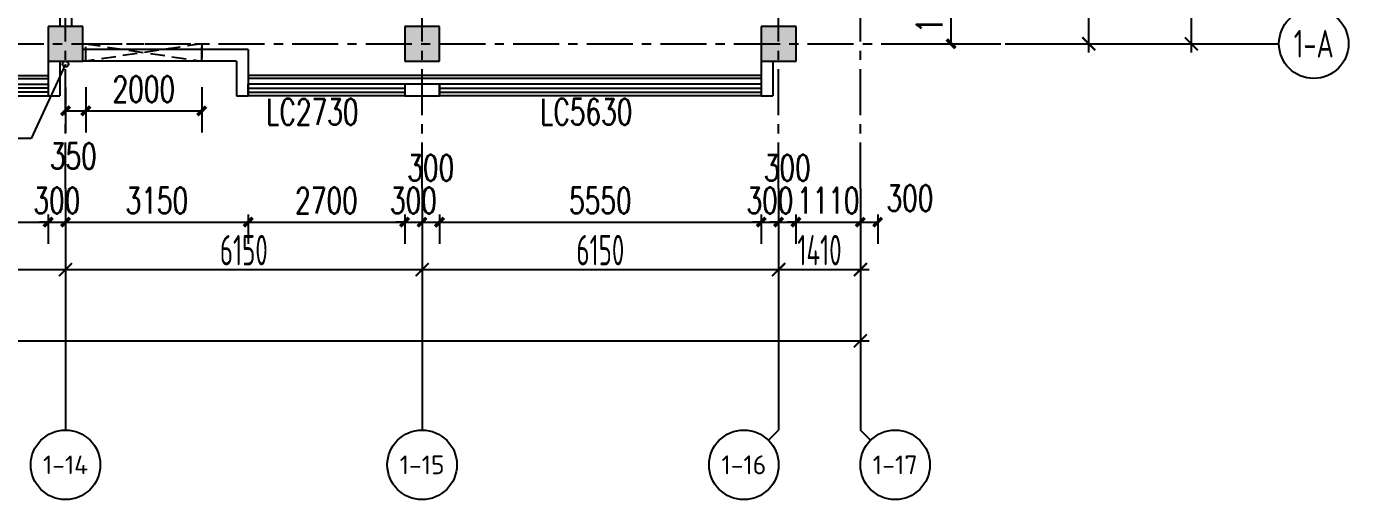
# Model space of a CAD drawing. Header units: millimetres. Extents: x -1048436 to -185795, y -983427 to 400387.
# Drawn here: x -693137 to -670332, y -364464 to -356294 of the extents above; entities that cross this region are included whole.
import ezdxf
from ezdxf.enums import TextEntityAlignment as Align

# ---------------------------------------------------------------- set-up
doc = ezdxf.new("R2010")
doc.units = ezdxf.units.MM
doc.header["$LTSCALE"] = 500
doc.linetypes.add('( Dashed )', pattern=[0.75, 0.5, -0.25])
doc.linetypes.add('一层轴网$0$CENTER', pattern=[50.8, 31.75, -6.35, 6.35, -6.35])
for name, color, linetype in [('AXIS_TEXT', 7, 'Continuous'), ('COLUMN', 254, 'Continuous'), ('DIM_LEAD', 3, 'Continuous'), ('PUB_DIM', 3, 'Continuous'), ('PUB_HATCH', 8, 'Continuous'), ('WINDOW', 4, 'Continuous'), ('WINDOW_TEXT', 7, 'Continuous'), ('一层轴网$0$建-文字', 4, 'Continuous'), ('一层轴网$0$建-符号', 150, 'Continuous'), ('一层轴网$0$建-轴线', 1, '一层轴网$0$CENTER'), ('建-墙', 254, 'Continuous'), ('建-屋面-排水沟落水口', 175, 'Continuous'), ('建-楼梯-扶手栏杆', 3, 'Continuous')]:
    doc.layers.add(name, color=color, linetype=linetype)
doc.styles.add('_TCH_DIM_T3', font='SIMPLEX', dxfattribs={"width": 0.705882, "bigfont": 'GBCBIG'})
doc.styles.add('_TCH_WINDOW', font='SIMPLEX', dxfattribs={"height": 3.5, "bigfont": 'GBCBIG'})
doc.styles.add('COMPLEX', font='COMPLEX')
doc.styles.add('一层轴网$0$XD2008', font='xd-hzs.shx', dxfattribs={"width": 0.7, "bigfont": 'xd-hztxt.shx'})
doc.styles.add('一层轴网$0$XD2008_T3', font='xd-hzs.shx', dxfattribs={"width": 0.7, "bigfont": 'xd-hztxt.shx'})
doc.dimstyles.new('_TCH_ARCH&&150', dxfattribs={"dimtxt": 446.25, "dimasz": 150, "dimexe": 375, "dimexo": 450, "dimgap": 150, "dimtad": 1, "dimdec": 0, "dimzin": 0, "dimdsep": 46, "dimtxsty": '_TCH_DIM_T3', "dimblk": 'ARCHTICK', "dimcen": 0.09, "dimclrt": 7, "dimazin": 2, "dimtfac": 1, "dimtdec": 0, "dimtix": 1, "dimtmove": 2, "dimatfit": 3, "dimldrblk": 'ARCHTICK', "dimfxl": 1, "dimtolj": 1, "dimtzin": 0, "dimarcsym": 0})
doc.dimstyles.new('一层轴网$0$XD100&&150', dxfattribs={"dimtxt": 525, "dimasz": 225, "dimexe": 150, "dimexo": 150, "dimgap": 75, "dimtad": 1, "dimdec": 0, "dimdsep": 46, "dimtxsty": '一层轴网$0$XD2008_T3', "dimblk": '一层轴网$0$_ARCHTICK', "dimcen": 2.5, "dimdle": 150, "dimclrt": 7, "dimaunit": 1, "dimadec": 0, "dimazin": 0, "dimtfac": 1, "dimtdec": 0, "dimtix": 1, "dimtmove": 0, "dimatfit": 3, "dimfxl": 1, "dimtolj": 1, "dimtzin": 0, "dimarcsym": 0})

# ---------------------------------------------------------------- blocks, each defined once
blk = doc.blocks.new('_AXISO')
blk.add_circle((0, 0), 0.5)
at = {"layer": 'AXIS_TEXT', "style": 'COMPLEX', "width": 1.041667}
blk.add_attdef('A', text='', height=0.56, dxfattribs=at).set_placement((-0.25, -0.28), (0.25, -0.28), align=Align.FIT)
blk = doc.blocks.new('一层轴网$0$_ARCHTICK')
at = {"color": 0, "linetype": 'ByBlock', "const_width": 0.15}
blk.add_lwpolyline([(-0.5, -0.5), (0.5, 0.5)], dxfattribs=at)
blk = doc.blocks.new('*D2906')
at = {"layer": 'Defpoints', "color": 0, "transparency": 16777216}
for p in [(54750, -2500), (60900, -2500), (60900, -3900)]:
    blk.add_point(p, dxfattribs=at)
at = {"layer": '一层轴网$0$建-符号', "color": 0, "lineweight": -2, "transparency": 16777216}
for p, q in [((54750, -2650), (54750, -4050)), ((60900, -2650), (60900, -4050)), ((54600, -3900), (61050, -3900))]:
    blk.add_line(p, q, dxfattribs=at)
at = {"layer": '一层轴网$0$建-符号', "color": 0, "lineweight": -2, "transparency": 16777216, "xscale": 225, "yscale": 225, "zscale": 225, "rotation": 180}
blk.add_blockref('一层轴网$0$_ARCHTICK', (54750, -3900), dxfattribs=at)
at = {"layer": '一层轴网$0$建-符号', "color": 0, "lineweight": -2, "transparency": 16777216, "xscale": 225, "yscale": 225, "zscale": 225}
blk.add_blockref('一层轴网$0$_ARCHTICK', (60900, -3900), dxfattribs=at)
at = {"layer": '一层轴网$0$建-符号', "color": 7, "transparency": 16777216, "insert": (57825, -3563), "char_height": 525, "attachment_point": 5, "style": '一层轴网$0$XD2008_T3'}
blk.add_mtext('\\A1;6150', dxfattribs=at)
blk = doc.blocks.new('*D2907')
at = {"layer": 'Defpoints', "color": 0, "transparency": 16777216}
for p in [(60900, -2500), (67050, -2500), (67050, -3900)]:
    blk.add_point(p, dxfattribs=at)
at = {"layer": '一层轴网$0$建-符号', "color": 0, "lineweight": -2, "transparency": 16777216}
for p, q in [((60900, -2650), (60900, -4050)), ((67050, -2650), (67050, -4050)), ((60750, -3900), (67200, -3900))]:
    blk.add_line(p, q, dxfattribs=at)
at = {"layer": '一层轴网$0$建-符号', "color": 0, "lineweight": -2, "transparency": 16777216, "xscale": 225, "yscale": 225, "zscale": 225, "rotation": 180}
blk.add_blockref('一层轴网$0$_ARCHTICK', (60900, -3900), dxfattribs=at)
at = {"layer": '一层轴网$0$建-符号', "color": 0, "lineweight": -2, "transparency": 16777216, "xscale": 225, "yscale": 225, "zscale": 225}
blk.add_blockref('一层轴网$0$_ARCHTICK', (67050, -3900), dxfattribs=at)
at = {"layer": '一层轴网$0$建-符号', "color": 7, "transparency": 16777216, "insert": (63975, -3563), "char_height": 525, "attachment_point": 5, "style": '一层轴网$0$XD2008_T3'}
blk.add_mtext('\\A1;6150', dxfattribs=at)
blk = doc.blocks.new('*D2908')
at = {"layer": 'Defpoints', "color": 0, "transparency": 16777216}
for p in [(67050, -2500), (73200, -2500), (73200, -3900)]:
    blk.add_point(p, dxfattribs=at)
at = {"layer": '一层轴网$0$建-符号', "color": 0, "lineweight": -2, "transparency": 16777216}
for p, q in [((67050, -2650), (67050, -4050)), ((73200, -2650), (73200, -4050)), ((66900, -3900), (73350, -3900))]:
    blk.add_line(p, q, dxfattribs=at)
at = {"layer": '一层轴网$0$建-符号', "color": 0, "lineweight": -2, "transparency": 16777216, "xscale": 225, "yscale": 225, "zscale": 225, "rotation": 180}
blk.add_blockref('一层轴网$0$_ARCHTICK', (67050, -3900), dxfattribs=at)
at = {"layer": '一层轴网$0$建-符号', "color": 0, "lineweight": -2, "transparency": 16777216, "xscale": 225, "yscale": 225, "zscale": 225}
blk.add_blockref('一层轴网$0$_ARCHTICK', (73200, -3900), dxfattribs=at)
at = {"layer": '一层轴网$0$建-符号', "color": 7, "transparency": 16777216, "insert": (70125, -3562.5), "char_height": 525, "attachment_point": 5, "style": '一层轴网$0$XD2008_T3'}
blk.add_mtext('\\A1;6150', dxfattribs=at)
blk = doc.blocks.new('*D2909')
at = {"layer": 'Defpoints', "color": 0, "transparency": 16777216}
for p in [(73200, -2500), (74610, -2500), (74610, -3900)]:
    blk.add_point(p, dxfattribs=at)
at = {"layer": '一层轴网$0$建-符号', "color": 0, "lineweight": -2, "transparency": 16777216}
for p, q in [((73200, -2650), (73200, -4050)), ((74610, -2650), (74610, -4050)), ((73050, -3900), (74760, -3900))]:
    blk.add_line(p, q, dxfattribs=at)
at = {"layer": '一层轴网$0$建-符号', "color": 0, "lineweight": -2, "transparency": 16777216, "xscale": 225, "yscale": 225, "zscale": 225, "rotation": 180}
blk.add_blockref('一层轴网$0$_ARCHTICK', (73200, -3900), dxfattribs=at)
at = {"layer": '一层轴网$0$建-符号', "color": 0, "lineweight": -2, "transparency": 16777216, "xscale": 225, "yscale": 225, "zscale": 225}
blk.add_blockref('一层轴网$0$_ARCHTICK', (74610, -3900), dxfattribs=at)
at = {"layer": '一层轴网$0$建-符号', "color": 7, "transparency": 16777216, "insert": (73905, -3563), "char_height": 525, "attachment_point": 5, "style": '一层轴网$0$XD2008_T3'}
blk.add_mtext('\\A1;1410', dxfattribs=at)
blk = doc.blocks.new('*D2910')
at = {"layer": 'Defpoints', "color": 0, "transparency": 16777216}
for p in [(0, -4275), (74610, -4275), (74610, -5130)]:
    blk.add_point(p, dxfattribs=at)
at = {"layer": '一层轴网$0$建-符号', "color": 0, "lineweight": -2, "transparency": 16777216}
for p, q in [((0, -4425), (0, -5280)), ((74610, -4425), (74610, -5280)), ((-150, -5130), (74760, -5130))]:
    blk.add_line(p, q, dxfattribs=at)
at = {"layer": '一层轴网$0$建-符号', "color": 0, "lineweight": -2, "transparency": 16777216, "xscale": 225, "yscale": 225, "zscale": 225, "rotation": 180}
blk.add_blockref('一层轴网$0$_ARCHTICK', (0, -5130), dxfattribs=at)
at = {"layer": '一层轴网$0$建-符号', "color": 0, "lineweight": -2, "transparency": 16777216, "xscale": 225, "yscale": 225, "zscale": 225}
blk.add_blockref('一层轴网$0$_ARCHTICK', (74610, -5130), dxfattribs=at)
at = {"layer": '一层轴网$0$建-符号', "color": 7, "transparency": 16777216, "insert": (37305, -4793), "char_height": 525, "attachment_point": 5, "style": '一层轴网$0$XD2008_T3'}
blk.add_mtext('\\A1;74610', dxfattribs=at)
blk = doc.blocks.new('*D2933')
at = {"layer": 'Defpoints', "color": 0, "transparency": 16777216}
for p in [(77110, 6600), (78550, 6600), (77110, 0)]:
    blk.add_point(p, dxfattribs=at)
at = {"layer": '一层轴网$0$建-符号', "color": 0, "lineweight": -2, "transparency": 16777216}
for p, q in [((78550, -150), (78550, 6750)), ((77260, 6600), (78700, 6600)), ((77260, 0), (78700, 0))]:
    blk.add_line(p, q, dxfattribs=at)
at = {"layer": '一层轴网$0$建-符号', "color": 0, "lineweight": -2, "transparency": 16777216, "xscale": 225, "yscale": 225, "zscale": 225}
for p, rotation in [((78550, 6600), 90), ((78550, 0), 270)]:
    blk.add_blockref('一层轴网$0$_ARCHTICK', p, dxfattribs=dict(at, rotation=rotation))
at = {"layer": '一层轴网$0$建-符号', "color": 7, "transparency": 16777216, "insert": (78212, 3300), "char_height": 525, "attachment_point": 5, "rotation": 90, "style": '一层轴网$0$XD2008_T3'}
blk.add_mtext('\\A1;6600', dxfattribs=at)
blk = doc.blocks.new('*D2934')
at = {"layer": 'Defpoints', "color": 0, "transparency": 16777216}
for p in [(78925, 19800), (80320, 19800), (78925, 0)]:
    blk.add_point(p, dxfattribs=at)
at = {"layer": '一层轴网$0$建-符号', "color": 0, "lineweight": -2, "transparency": 16777216}
for p, q in [((80320, -150), (80320, 19950)), ((79075, 19800), (80470, 19800)), ((79075, 0), (80470, 0))]:
    blk.add_line(p, q, dxfattribs=at)
at = {"layer": '一层轴网$0$建-符号', "color": 0, "lineweight": -2, "transparency": 16777216, "xscale": 225, "yscale": 225, "zscale": 225}
for p, rotation in [((80320, 19800), 90), ((80320, 0), 270)]:
    blk.add_blockref('一层轴网$0$_ARCHTICK', p, dxfattribs=dict(at, rotation=rotation))
at = {"layer": '一层轴网$0$建-符号', "color": 7, "transparency": 16777216, "insert": (79982.5, 9900), "char_height": 525, "attachment_point": 5, "rotation": 90, "style": '一层轴网$0$XD2008_T3'}
blk.add_mtext('\\A1;19800', dxfattribs=at)
blk = doc.blocks.new('A$C4F09042B')
at = {"layer": 'DIM_LEAD'}
for p, q in [((129355, 35075), (128763, 33791)), ((128763, 33791), (127313, 33791))]:
    blk.add_line(p, q, dxfattribs=at)
at = {"layer": '建-屋面-排水沟落水口'}
blk.add_circle((129355, 35075), 50, dxfattribs=at)
blk = doc.blocks.new('_ArchTick')
at = {"color": 0, "linetype": 'ByBlock', "const_width": 0.4}
blk.add_lwpolyline([(-0.5, -0.5), (0.5, 0.5)], dxfattribs=at)
blk = doc.blocks.new('*D2977')
at = {"layer": 'Defpoints', "color": 0, "transparency": 16777216}
for p in [(-80293, 35125), (-78293, 35125), (-78293, 34267)]:
    blk.add_point(p, dxfattribs=at)
at = {"layer": 'PUB_DIM', "color": 0, "lineweight": -2, "transparency": 16777216}
for p, q in [((-80293, 34675), (-80293, 33892)), ((-78293, 34675), (-78293, 33892)), ((-80293, 34267), (-78293, 34267))]:
    blk.add_line(p, q, dxfattribs=at)
at = {"layer": 'PUB_DIM', "color": 0, "lineweight": -2, "transparency": 16777216, "xscale": 150, "yscale": 150, "zscale": 150, "rotation": 180}
blk.add_blockref('_ArchTick', (-80293, 34267), dxfattribs=at)
at = {"layer": 'PUB_DIM', "color": 0, "lineweight": -2, "transparency": 16777216, "xscale": 150, "yscale": 150, "zscale": 150}
blk.add_blockref('_ArchTick', (-78293, 34267), dxfattribs=at)
at = {"layer": 'PUB_DIM', "color": 7, "transparency": 16777216, "insert": (-79293, 34640), "char_height": 446.2, "attachment_point": 5, "style": '_TCH_DIM_T3'}
blk.add_mtext('\\A1;2000', dxfattribs=at)
blk = doc.blocks.new('*D2978')
at = {"layer": 'Defpoints', "color": 0, "transparency": 16777216}
for p in [(-80643, 35125), (-80293, 35125), (-80293, 34267)]:
    blk.add_point(p, dxfattribs=at)
at = {"layer": 'PUB_DIM', "color": 0, "lineweight": -2, "transparency": 16777216}
for p, q in [((-80643, 34675), (-80643, 33892)), ((-80293, 34675), (-80293, 33892)), ((-80643, 34267), (-80293, 34267))]:
    blk.add_line(p, q, dxfattribs=at)
at = {"layer": 'PUB_DIM', "color": 0, "lineweight": -2, "transparency": 16777216, "xscale": 150, "yscale": 150, "zscale": 150, "rotation": 180}
blk.add_blockref('_ArchTick', (-80643, 34267), dxfattribs=at)
at = {"layer": 'PUB_DIM', "color": 0, "lineweight": -2, "transparency": 16777216, "xscale": 150, "yscale": 150, "zscale": 150}
blk.add_blockref('_ArchTick', (-80293, 34267), dxfattribs=at)
at = {"layer": 'PUB_DIM', "color": 7, "transparency": 16777216, "insert": (-80509, 33486), "char_height": 446.2, "attachment_point": 5, "style": '_TCH_DIM_T3'}
blk.add_mtext('\\A1;350', dxfattribs=at)
blk = doc.blocks.new('*D1547')
at = {"layer": 'Defpoints', "color": 0, "transparency": 16777216}
for p in [(-678297, -355144), (-677187, -355144), (-678297, -356594)]:
    blk.add_point(p, dxfattribs=at)
at = {"layer": 'PUB_DIM', "color": 0, "lineweight": -2, "transparency": 16777216}
for p, q in [((-677847, -355144), (-676812, -355144)), ((-677187, -356594), (-677187, -355144)), ((-677847, -356594), (-676812, -356594))]:
    blk.add_line(p, q, dxfattribs=at)
at = {"layer": 'PUB_DIM', "color": 0, "lineweight": -2, "transparency": 16777216, "xscale": 150, "yscale": 150, "zscale": 150}
for p, rotation in [((-677187, -355144), 90), ((-677187, -356594), 270)]:
    blk.add_blockref('_ArchTick', p, dxfattribs=dict(at, rotation=rotation))
at = {"layer": 'PUB_DIM', "color": 7, "transparency": 16777216, "insert": (-677561, -355869), "char_height": 446.2, "attachment_point": 5, "rotation": 90, "style": '_TCH_DIM_T3'}
blk.add_mtext('\\A1;1450', dxfattribs=at)
blk = doc.blocks.new('*D2094')
at = {"layer": 'Defpoints', "color": 0, "transparency": 16777216}
for p in [(-698313, -359094), (-692763, -359094), (-692763, -359673)]:
    blk.add_point(p, dxfattribs=at)
at = {"layer": 'PUB_DIM', "color": 0, "lineweight": -2, "transparency": 16777216}
for p, q in [((-698313, -359544), (-698313, -360048)), ((-692763, -359544), (-692763, -360048)), ((-698313, -359673), (-692763, -359673))]:
    blk.add_line(p, q, dxfattribs=at)
at = {"layer": 'PUB_DIM', "color": 0, "lineweight": -2, "transparency": 16777216, "xscale": 150, "yscale": 150, "zscale": 150, "rotation": 180}
blk.add_blockref('_ArchTick', (-698313, -359673), dxfattribs=at)
at = {"layer": 'PUB_DIM', "color": 0, "lineweight": -2, "transparency": 16777216, "xscale": 150, "yscale": 150, "zscale": 150}
blk.add_blockref('_ArchTick', (-692763, -359673), dxfattribs=at)
at = {"layer": 'PUB_DIM', "color": 7, "transparency": 16777216, "insert": (-695538, -359300), "char_height": 446.2, "attachment_point": 5, "style": '_TCH_DIM_T3'}
blk.add_mtext('\\A1;5550', dxfattribs=at)
blk = doc.blocks.new('*D2095')
at = {"layer": 'Defpoints', "color": 0, "transparency": 16777216}
for p in [(-692763, -359094), (-692463, -359094), (-692463, -359673)]:
    blk.add_point(p, dxfattribs=at)
at = {"layer": 'PUB_DIM', "color": 0, "lineweight": -2, "transparency": 16777216}
for p, q in [((-692763, -359544), (-692763, -360048)), ((-692463, -359544), (-692463, -360048)), ((-692763, -359673), (-692913, -359673)), ((-692763, -359673), (-692463, -359673)), ((-692463, -359673), (-692313, -359673))]:
    blk.add_line(p, q, dxfattribs=at)
at = {"layer": 'PUB_DIM', "color": 0, "lineweight": -2, "transparency": 16777216, "xscale": 150, "yscale": 150, "zscale": 150}
blk.add_blockref('_ArchTick', (-692763, -359673), dxfattribs=at)
at = {"layer": 'PUB_DIM', "color": 0, "lineweight": -2, "transparency": 16777216, "xscale": 150, "yscale": 150, "zscale": 150, "rotation": 180}
blk.add_blockref('_ArchTick', (-692463, -359673), dxfattribs=at)
at = {"layer": 'PUB_DIM', "color": 7, "transparency": 16777216, "insert": (-692613, -359300), "char_height": 446.2, "attachment_point": 5, "style": '_TCH_DIM_T3'}
blk.add_mtext('\\A1;300', dxfattribs=at)
blk = doc.blocks.new('*D2096')
at = {"layer": 'Defpoints', "color": 0, "transparency": 16777216}
for p in [(-692463, -359094), (-689313, -359094), (-689313, -359673)]:
    blk.add_point(p, dxfattribs=at)
at = {"layer": 'PUB_DIM', "color": 0, "lineweight": -2, "transparency": 16777216}
for p, q in [((-692463, -359544), (-692463, -360048)), ((-689313, -359544), (-689313, -360048)), ((-692463, -359673), (-689313, -359673))]:
    blk.add_line(p, q, dxfattribs=at)
at = {"layer": 'PUB_DIM', "color": 0, "lineweight": -2, "transparency": 16777216, "xscale": 150, "yscale": 150, "zscale": 150, "rotation": 180}
blk.add_blockref('_ArchTick', (-692463, -359673), dxfattribs=at)
at = {"layer": 'PUB_DIM', "color": 0, "lineweight": -2, "transparency": 16777216, "xscale": 150, "yscale": 150, "zscale": 150}
blk.add_blockref('_ArchTick', (-689313, -359673), dxfattribs=at)
at = {"layer": 'PUB_DIM', "color": 7, "transparency": 16777216, "insert": (-690888, -359300), "char_height": 446.2, "attachment_point": 5, "style": '_TCH_DIM_T3'}
blk.add_mtext('\\A1;3150', dxfattribs=at)
blk = doc.blocks.new('*D2097')
at = {"layer": 'Defpoints', "color": 0, "transparency": 16777216}
for p in [(-689313, -359094), (-686613, -359094), (-686613, -359673)]:
    blk.add_point(p, dxfattribs=at)
at = {"layer": 'PUB_DIM', "color": 0, "lineweight": -2, "transparency": 16777216}
for p, q in [((-689313, -359544), (-689313, -360048)), ((-686613, -359544), (-686613, -360048)), ((-689313, -359673), (-686613, -359673))]:
    blk.add_line(p, q, dxfattribs=at)
at = {"layer": 'PUB_DIM', "color": 0, "lineweight": -2, "transparency": 16777216, "xscale": 150, "yscale": 150, "zscale": 150, "rotation": 180}
blk.add_blockref('_ArchTick', (-689313, -359673), dxfattribs=at)
at = {"layer": 'PUB_DIM', "color": 0, "lineweight": -2, "transparency": 16777216, "xscale": 150, "yscale": 150, "zscale": 150}
blk.add_blockref('_ArchTick', (-686613, -359673), dxfattribs=at)
at = {"layer": 'PUB_DIM', "color": 7, "transparency": 16777216, "insert": (-687963, -359300), "char_height": 446.2, "attachment_point": 5, "style": '_TCH_DIM_T3'}
blk.add_mtext('\\A1;2700', dxfattribs=at)
blk = doc.blocks.new('*D2098')
at = {"layer": 'Defpoints', "color": 0, "transparency": 16777216}
for p in [(-686613, -359094), (-686313, -359094), (-686313, -359673)]:
    blk.add_point(p, dxfattribs=at)
at = {"layer": 'PUB_DIM', "color": 0, "lineweight": -2, "transparency": 16777216}
for p, q in [((-686613, -359544), (-686613, -360048)), ((-686313, -359544), (-686313, -360048)), ((-686613, -359673), (-686763, -359673)), ((-686613, -359673), (-686313, -359673)), ((-686313, -359673), (-686163, -359673))]:
    blk.add_line(p, q, dxfattribs=at)
at = {"layer": 'PUB_DIM', "color": 0, "lineweight": -2, "transparency": 16777216, "xscale": 150, "yscale": 150, "zscale": 150}
blk.add_blockref('_ArchTick', (-686613, -359673), dxfattribs=at)
at = {"layer": 'PUB_DIM', "color": 0, "lineweight": -2, "transparency": 16777216, "xscale": 150, "yscale": 150, "zscale": 150, "rotation": 180}
blk.add_blockref('_ArchTick', (-686313, -359673), dxfattribs=at)
at = {"layer": 'PUB_DIM', "color": 7, "transparency": 16777216, "insert": (-686463, -359300), "char_height": 446.2, "attachment_point": 5, "style": '_TCH_DIM_T3'}
blk.add_mtext('\\A1;300', dxfattribs=at)
blk = doc.blocks.new('*D2099')
at = {"layer": 'Defpoints', "color": 0, "transparency": 16777216}
for p in [(-686313, -359094), (-686013, -359094), (-686013, -359673)]:
    blk.add_point(p, dxfattribs=at)
at = {"layer": 'PUB_DIM', "color": 0, "lineweight": -2, "transparency": 16777216}
for p, q in [((-686313, -359544), (-686313, -360048)), ((-686013, -359544), (-686013, -360048)), ((-686313, -359673), (-686013, -359673))]:
    blk.add_line(p, q, dxfattribs=at)
at = {"layer": 'PUB_DIM', "color": 0, "lineweight": -2, "transparency": 16777216, "xscale": 150, "yscale": 150, "zscale": 150, "rotation": 180}
blk.add_blockref('_ArchTick', (-686313, -359673), dxfattribs=at)
at = {"layer": 'PUB_DIM', "color": 0, "lineweight": -2, "transparency": 16777216, "xscale": 150, "yscale": 150, "zscale": 150}
blk.add_blockref('_ArchTick', (-686013, -359673), dxfattribs=at)
at = {"layer": 'PUB_DIM', "color": 7, "transparency": 16777216, "insert": (-686163, -358735), "char_height": 446.2, "attachment_point": 5, "style": '_TCH_DIM_T3'}
blk.add_mtext('\\A1;300', dxfattribs=at)
blk = doc.blocks.new('*D2100')
at = {"layer": 'Defpoints', "color": 0, "transparency": 16777216}
for p in [(-686013, -359094), (-680463, -359094), (-680463, -359673)]:
    blk.add_point(p, dxfattribs=at)
at = {"layer": 'PUB_DIM', "color": 0, "lineweight": -2, "transparency": 16777216}
for p, q in [((-686013, -359544), (-686013, -360048)), ((-680463, -359544), (-680463, -360048)), ((-686013, -359673), (-680463, -359673))]:
    blk.add_line(p, q, dxfattribs=at)
at = {"layer": 'PUB_DIM', "color": 0, "lineweight": -2, "transparency": 16777216, "xscale": 150, "yscale": 150, "zscale": 150, "rotation": 180}
blk.add_blockref('_ArchTick', (-686013, -359673), dxfattribs=at)
at = {"layer": 'PUB_DIM', "color": 0, "lineweight": -2, "transparency": 16777216, "xscale": 150, "yscale": 150, "zscale": 150}
blk.add_blockref('_ArchTick', (-680463, -359673), dxfattribs=at)
at = {"layer": 'PUB_DIM', "color": 7, "transparency": 16777216, "insert": (-683238, -359300), "char_height": 446.2, "attachment_point": 5, "style": '_TCH_DIM_T3'}
blk.add_mtext('\\A1;5550', dxfattribs=at)
blk = doc.blocks.new('*D2101')
at = {"layer": 'Defpoints', "color": 0, "transparency": 16777216}
for p in [(-680463, -359094), (-680163, -359094), (-680163, -359673)]:
    blk.add_point(p, dxfattribs=at)
at = {"layer": 'PUB_DIM', "color": 0, "lineweight": -2, "transparency": 16777216}
for p, q in [((-680463, -359544), (-680463, -360048)), ((-680163, -359544), (-680163, -360048)), ((-680463, -359673), (-680613, -359673)), ((-680463, -359673), (-680163, -359673)), ((-680163, -359673), (-680013, -359673))]:
    blk.add_line(p, q, dxfattribs=at)
at = {"layer": 'PUB_DIM', "color": 0, "lineweight": -2, "transparency": 16777216, "xscale": 150, "yscale": 150, "zscale": 150}
blk.add_blockref('_ArchTick', (-680463, -359673), dxfattribs=at)
at = {"layer": 'PUB_DIM', "color": 0, "lineweight": -2, "transparency": 16777216, "xscale": 150, "yscale": 150, "zscale": 150, "rotation": 180}
blk.add_blockref('_ArchTick', (-680163, -359673), dxfattribs=at)
at = {"layer": 'PUB_DIM', "color": 7, "transparency": 16777216, "insert": (-680313, -359300), "char_height": 446.2, "attachment_point": 5, "style": '_TCH_DIM_T3'}
blk.add_mtext('\\A1;300', dxfattribs=at)
blk = doc.blocks.new('*D2102')
at = {"layer": 'Defpoints', "color": 0, "transparency": 16777216}
for p in [(-680163, -359094), (-679863, -359094), (-679863, -359673)]:
    blk.add_point(p, dxfattribs=at)
at = {"layer": 'PUB_DIM', "color": 0, "lineweight": -2, "transparency": 16777216}
for p, q in [((-680163, -359544), (-680163, -360048)), ((-679863, -359544), (-679863, -360048)), ((-680163, -359673), (-680313, -359673)), ((-680163, -359673), (-679863, -359673)), ((-679863, -359673), (-679713, -359673))]:
    blk.add_line(p, q, dxfattribs=at)
at = {"layer": 'PUB_DIM', "color": 0, "lineweight": -2, "transparency": 16777216, "xscale": 150, "yscale": 150, "zscale": 150}
blk.add_blockref('_ArchTick', (-680163, -359673), dxfattribs=at)
at = {"layer": 'PUB_DIM', "color": 0, "lineweight": -2, "transparency": 16777216, "xscale": 150, "yscale": 150, "zscale": 150, "rotation": 180}
blk.add_blockref('_ArchTick', (-679863, -359673), dxfattribs=at)
at = {"layer": 'PUB_DIM', "color": 7, "transparency": 16777216, "insert": (-680013, -358735), "char_height": 446.2, "attachment_point": 5, "style": '_TCH_DIM_T3'}
blk.add_mtext('\\A1;300', dxfattribs=at)
blk = doc.blocks.new('*D2103')
at = {"layer": 'Defpoints', "color": 0, "transparency": 16777216}
for p in [(-679863, -359094), (-678753, -359094), (-678753, -359673)]:
    blk.add_point(p, dxfattribs=at)
at = {"layer": 'PUB_DIM', "color": 0, "lineweight": -2, "transparency": 16777216}
for p, q in [((-679863, -359544), (-679863, -360048)), ((-678753, -359544), (-678753, -360048)), ((-679863, -359673), (-680013, -359673)), ((-679863, -359673), (-678753, -359673)), ((-678753, -359673), (-678603, -359673))]:
    blk.add_line(p, q, dxfattribs=at)
at = {"layer": 'PUB_DIM', "color": 0, "lineweight": -2, "transparency": 16777216, "xscale": 150, "yscale": 150, "zscale": 150}
blk.add_blockref('_ArchTick', (-679863, -359673), dxfattribs=at)
at = {"layer": 'PUB_DIM', "color": 0, "lineweight": -2, "transparency": 16777216, "xscale": 150, "yscale": 150, "zscale": 150, "rotation": 180}
blk.add_blockref('_ArchTick', (-678753, -359673), dxfattribs=at)
at = {"layer": 'PUB_DIM', "color": 7, "transparency": 16777216, "insert": (-679308, -359300), "char_height": 446.2, "attachment_point": 5, "style": '_TCH_DIM_T3'}
blk.add_mtext('\\A1;1110', dxfattribs=at)
blk = doc.blocks.new('*D2104')
at = {"layer": 'Defpoints', "color": 0, "transparency": 16777216}
for p in [(-678753, -359094), (-678453, -359094), (-678453, -359673)]:
    blk.add_point(p, dxfattribs=at)
at = {"layer": 'PUB_DIM', "color": 0, "lineweight": -2, "transparency": 16777216}
for p, q in [((-678753, -359544), (-678753, -360048)), ((-678453, -359544), (-678453, -360048)), ((-678753, -359673), (-678453, -359673))]:
    blk.add_line(p, q, dxfattribs=at)
at = {"layer": 'PUB_DIM', "color": 0, "lineweight": -2, "transparency": 16777216, "xscale": 150, "yscale": 150, "zscale": 150, "rotation": 180}
blk.add_blockref('_ArchTick', (-678753, -359673), dxfattribs=at)
at = {"layer": 'PUB_DIM', "color": 0, "lineweight": -2, "transparency": 16777216, "xscale": 150, "yscale": 150, "zscale": 150}
blk.add_blockref('_ArchTick', (-678453, -359673), dxfattribs=at)
at = {"layer": 'PUB_DIM', "color": 7, "transparency": 16777216, "insert": (-677898, -359260), "char_height": 446.2, "attachment_point": 5, "style": '_TCH_DIM_T3'}
blk.add_mtext('\\A1;300', dxfattribs=at)
blk = doc.blocks.new('$TCHSYS$WIN2D')
for p, q in [((-0.5, 0.5), (0.5, 0.5)), ((-0.5, 0.5), (-0.5, -0.5)), ((0.5, 0.5), (0.5, -0.5)), ((0.5, 0.1667), (-0.5, 0.1667)), ((0.5, -0.1667), (-0.5, -0.1667)), ((-0.5, -0.5), (0.5, -0.5))]:
    blk.add_line(p, q)
blk = doc.blocks.new('一层轴网')
at = {"layer": '一层轴网$0$建-符号'}
for p, q in [((77110, 0), (81830, 0)), ((81830.9, 1.8), (81830.9, 1.8)), ((60900, -2500), (60900, -6670)), ((67050, -2500), (67050, -6670)), ((73200, -2500), (73200, -6670)), ((74610, -2500), (74610, -6670)), ((73024.3, -6845.7), (73200, -6670)), ((74785.7, -6845.7), (74610, -6670))]:
    blk.add_line(p, q, dxfattribs=at)
at = {"layer": '一层轴网$0$建-轴线', "ltscale": 0.05}
blk.add_line((-2500, 0), (77110, 0), dxfattribs=at)
for points in [[(60900, -2500), (60900, 26879.1)], [(67050, -2500), (67050, 26879.1)], [(73200, -2500), (73200, 26879.1)], [(74610, -2500.8), (74610, 26878.3)]]:
    blk.add_lwpolyline(points, dxfattribs=at)
at = {"layer": '一层轴网$0$建-符号'}
ref = blk.add_blockref('_AXISO', (82430.9, 1.8), dxfattribs=dict(at, xscale=1200, yscale=1200, zscale=1200))
ref.add_attrib('A', '1-A', dxfattribs={"layer": '一层轴网$0$建-文字', "height": 479.03, "style": '一层轴网$0$XD2008', "width": 0.922464}).set_placement((82085.8, -237.7), (82775.9, -237.7), align=Align.FIT)
ref = blk.add_blockref('_AXISO', (60900, -7270), dxfattribs=dict(at, xscale=1200, yscale=1200, zscale=1200))
ref.add_attrib('A', '1-14', dxfattribs={"layer": '一层轴网$0$建-文字', "height": 319.29, "style": '一层轴网$0$XD2008', "width": 0.78107}).set_placement((60511.5, -7429.6), (61288.5, -7429.6), align=Align.FIT)
ref = blk.add_blockref('_AXISO', (67050, -7270), dxfattribs=dict(at, xscale=1200, yscale=1200, zscale=1200))
ref.add_attrib('A', '1-15', dxfattribs={"layer": '一层轴网$0$建-文字', "height": 323.08, "style": '一层轴网$0$XD2008', "width": 0.78}).set_placement((66662.3, -7431.5), (67437.7, -7431.5), align=Align.FIT)
ref = blk.add_blockref('_AXISO', (72600, -7270), dxfattribs=dict(at, xscale=1200, yscale=1200, zscale=1200))
ref.add_attrib('A', '1-16', dxfattribs={"layer": '一层轴网$0$建-文字', "height": 326.94, "style": '一层轴网$0$XD2008', "width": 0.778903}).set_placement((72213.1, -7433.5), (72986.9, -7433.5), align=Align.FIT)
ref = blk.add_blockref('_AXISO', (75210, -7270), dxfattribs=dict(at, xscale=1200, yscale=1200, zscale=1200))
ref.add_attrib('A', '1-17', dxfattribs={"layer": '一层轴网$0$建-文字', "height": 323.08, "style": '一层轴网$0$XD2008', "width": 0.78}).set_placement((74822.3, -7431.5), (75597.7, -7431.5), align=Align.FIT)
for p1, p2, distance, picture, middle in [((78925, 0), (78925, 19800), -1395, '*D2934', (79982.5, 9900)), ((77110, 0), (77110, 6600), -1440, '*D2933', (78212.5, 3300)), ((54750, -2500), (60900, -2500), -1400, '*D2906', (57825, -3562.5)), ((60900, -2500), (67050, -2500), -1400, '*D2907', (63975, -3562.5)), ((67050, -2500), (73200, -2500), -1400, '*D2908', (70125, -3562.5)), ((73200, -2500), (74610, -2500), -1400, '*D2909', (73905, -3562.5)), ((0, -4275), (74610, -4275), -855, '*D2910', (37305, -4792.5))]:
    dim = blk.add_aligned_dim(p1=p1, p2=p2, distance=distance, dimstyle='一层轴网$0$XD100&&150', dxfattribs=at)
    dim.commit()
    dim.dimension.update_dxf_attribs({"geometry": picture, "text_midpoint": middle})
blk = doc.blocks.new('A$C20CF2A72')
at = {"linetype": '( Dashed )'}
blk.add_lwpolyline([(-80293.1, 35424.5), (-78293.1, 35424.5), (-78293.1, 35124.5), (-80293.1, 35124.5), (-80293.1, 35424.5), (-78293.1, 35124.5), (-78293.1, 35424.5), (-80293.1, 35124.5)], dxfattribs=at)
at = {"layer": 'PUB_DIM'}
dim = blk.add_linear_dim(base=(-80293.1, 34267.1), p1=(-80643.1, 35124.5), p2=(-80293.1, 35124.5), angle=360, dimstyle='_TCH_ARCH&&150', dxfattribs=at)
dim.commit()
dim.dimension.update_dxf_attribs({"geometry": '*D2978', "text_midpoint": (-80508.7, 33485.5), "dimtype": 161})
dim = blk.add_aligned_dim(p1=(-80293.1, 35124.5), p2=(-78293.1, 35124.5), distance=-857.4, dimstyle='_TCH_ARCH&&150', dxfattribs=at)
dim.commit()
dim.dimension.update_dxf_attribs({"geometry": '*D2977', "text_midpoint": (-79293.1, 34640.3)})

msp = doc.modelspace()

# ---------------------------------------------------------------- hatches: boundary and pattern name
at = {"layer": 'PUB_HATCH'}
for points in [[(-692762.7, -356294), (-692762.7, -356894), (-692162.7, -356894), (-692162.7, -356294)], [(-686612.7, -356294), (-686612.7, -356894), (-686012.7, -356894), (-686012.7, -356294)], [(-680462.7, -356294), (-680462.7, -356894), (-679862.7, -356894), (-679862.7, -356294)]]:
    msp.add_hatch(color=256, dxfattribs=at).paths.add_polyline_path(points)

# ---------------------------------------------------------------- linework, layer by layer
at = {"layer": 'COLUMN'}
for p, q in [((-692762.7, -356294), (-692762.7, -356894)), ((-692162.7, -356294), (-692762.7, -356294)), ((-692162.7, -356894), (-692162.7, -356294)), ((-686612.7, -356294), (-686612.7, -356894)), ((-686012.7, -356294), (-686612.7, -356294)), ((-686012.7, -356894), (-686012.7, -356294)), ((-680462.7, -356294), (-680462.7, -356894)), ((-679862.7, -356294), (-680462.7, -356294)), ((-679862.7, -356894), (-679862.7, -356294)), ((-692762.7, -356894), (-692162.7, -356894)), ((-686612.7, -356894), (-686012.7, -356894)), ((-680462.7, -356894), (-679862.7, -356894))]:
    msp.add_line(p, q, dxfattribs=at)
at = {"layer": '建-墙'}
for p, q in [((-692562.2, -350294), (-692562.2, -356294)), ((-692362.2, -350294), (-692362.2, -356294)), ((-692762.7, -356894), (-692762.7, -357294)), ((-692662.7, -356794), (-692662.7, -356794)), ((-692562.7, -356894), (-692562.7, -357494)), ((-692562.5, -356794), (-692562.5, -356794)), ((-692462.2, -356794), (-692462.2, -356794)), ((-689312.7, -356694), (-692162.7, -356694)), ((-689512.7, -356894), (-692162.7, -356894)), ((-689512.7, -356894), (-689512.7, -357494)), ((-689312.7, -356694), (-689312.7, -357294)), ((-680462.7, -356894), (-680462.7, -357294)), ((-680262.7, -356894), (-680262.7, -357494)), ((-692762.7, -357294), (-692762.7, -357494)), ((-689312.7, -357494), (-689312.7, -357294)), ((-686012.7, -357294), (-686612.7, -357294)), ((-686612.7, -357294), (-686612.7, -357494)), ((-686012.7, -357494), (-686012.7, -357294)), ((-680462.7, -357294), (-680462.7, -357494)), ((-692762.7, -357494), (-692562.7, -357494)), ((-689512.7, -357494), (-689312.7, -357494)), ((-686612.7, -357494), (-686012.7, -357494)), ((-680462.7, -357494), (-680262.7, -357494))]:
    msp.add_line(p, q, dxfattribs=at)
at = {"layer": '建-楼梯-扶手栏杆'}
for p, q in [((-698312.7, -357144), (-692762.7, -357144)), ((-698312.7, -357194), (-692762.7, -357194)), ((-680462.7, -357144), (-689312.6, -357144)), ((-680462.7, -357194), (-689312.6, -357194))]:
    msp.add_line(p, q, dxfattribs=at)

# ---------------------------------------------------------------- block references
for name, p in [('一层轴网', (-753362.7, -356594)), ('A$C4F09042B', (-821819.6, -392018.5)), ('A$C20CF2A72', (-611819.6, -392018.5))]:
    msp.add_blockref(name, p)
at = {"layer": 'WINDOW'}
ref = msp.add_blockref('$TCHSYS$WIN2D', (-695537.7, -357394), dxfattribs=dict(at, xscale=-5550, yscale=-200, zscale=-5550, rotation=180))
ref.add_attrib('A', 'LC5630', (-696377.7, -357992.1), dxfattribs={"layer": 'WINDOW_TEXT', "height": 446.25, "style": '_TCH_WINDOW', "width": 0.705882})
ref = msp.add_blockref('$TCHSYS$WIN2D', (-687962.7, -357394), dxfattribs=dict(at, xscale=-2700, yscale=200, zscale=-2700, rotation=359.9999999999123))
ref.add_attrib('A', 'LC2730', (-689002.7, -357992.1), dxfattribs={"layer": 'WINDOW_TEXT', "height": 446.25, "style": '_TCH_WINDOW', "width": 0.705882})
ref = msp.add_blockref('$TCHSYS$WIN2D', (-683237.7, -357394), dxfattribs=dict(at, xscale=-5550, yscale=200, zscale=-5550, rotation=359.9999999999123))
ref.add_attrib('A', 'LC5630', (-684277.7, -357992.1), dxfattribs={"layer": 'WINDOW_TEXT', "height": 446.25, "style": '_TCH_WINDOW', "width": 0.705882})

# ---------------------------------------------------------------- dimensions: what is measured, and where the dimension line sits
at = {"layer": 'PUB_DIM'}
for p1, p2, distance, picture, middle in [((-678297.4, -356594), (-678297.4, -355144), -1110, '*D1547', (-677560.6, -355869)), ((-698312.7, -359094), (-692762.7, -359094), -578.8, '*D2094', (-695537.7, -359299.7)), ((-692762.7, -359094), (-692462.7, -359094), -578.8, '*D2095', (-692612.7, -359299.7)), ((-692462.7, -359094), (-689312.7, -359094), -578.8, '*D2096', (-690887.7, -359299.7)), ((-689312.7, -359094), (-686612.7, -359094), -578.8, '*D2097', (-687962.7, -359299.7)), ((-686612.7, -359094), (-686312.7, -359094), -578.8, '*D2098', (-686462.7, -359299.7)), ((-686012.7, -359094), (-680462.6, -359094), -578.8, '*D2100', (-683237.6, -359299.7)), ((-680462.6, -359094), (-680162.7, -359094), -578.8, '*D2101', (-680312.6, -359299.7)), ((-679862.7, -359094), (-678752.7, -359094), -578.8, '*D2103', (-679307.7, -359299.7))]:
    dim = msp.add_aligned_dim(p1=p1, p2=p2, distance=distance, dimstyle='_TCH_ARCH&&150', dxfattribs=at)
    dim.commit()
    dim.dimension.update_dxf_attribs({"geometry": picture, "text_midpoint": middle})
for base, p1, p2, picture, middle in [((-686012.7, -359672.8), (-686312.7, -359094), (-686012.7, -359094), '*D2099', (-686162.7, -358735.3)), ((-679862.7, -359672.8), (-680162.7, -359094), (-679862.7, -359094), '*D2102', (-680012.7, -358735.3)), ((-678452.6, -359672.8), (-678752.7, -359094), (-678452.6, -359094), '*D2104', (-677897.6, -359260.3))]:
    dim = msp.add_linear_dim(base=base, p1=p1, p2=p2, angle=0, dimstyle='_TCH_ARCH&&150', dxfattribs=at)
    dim.commit()
    dim.dimension.update_dxf_attribs({"geometry": picture, "text_midpoint": middle, "dimtype": 129})

doc.saveas('drawing.dxf')
